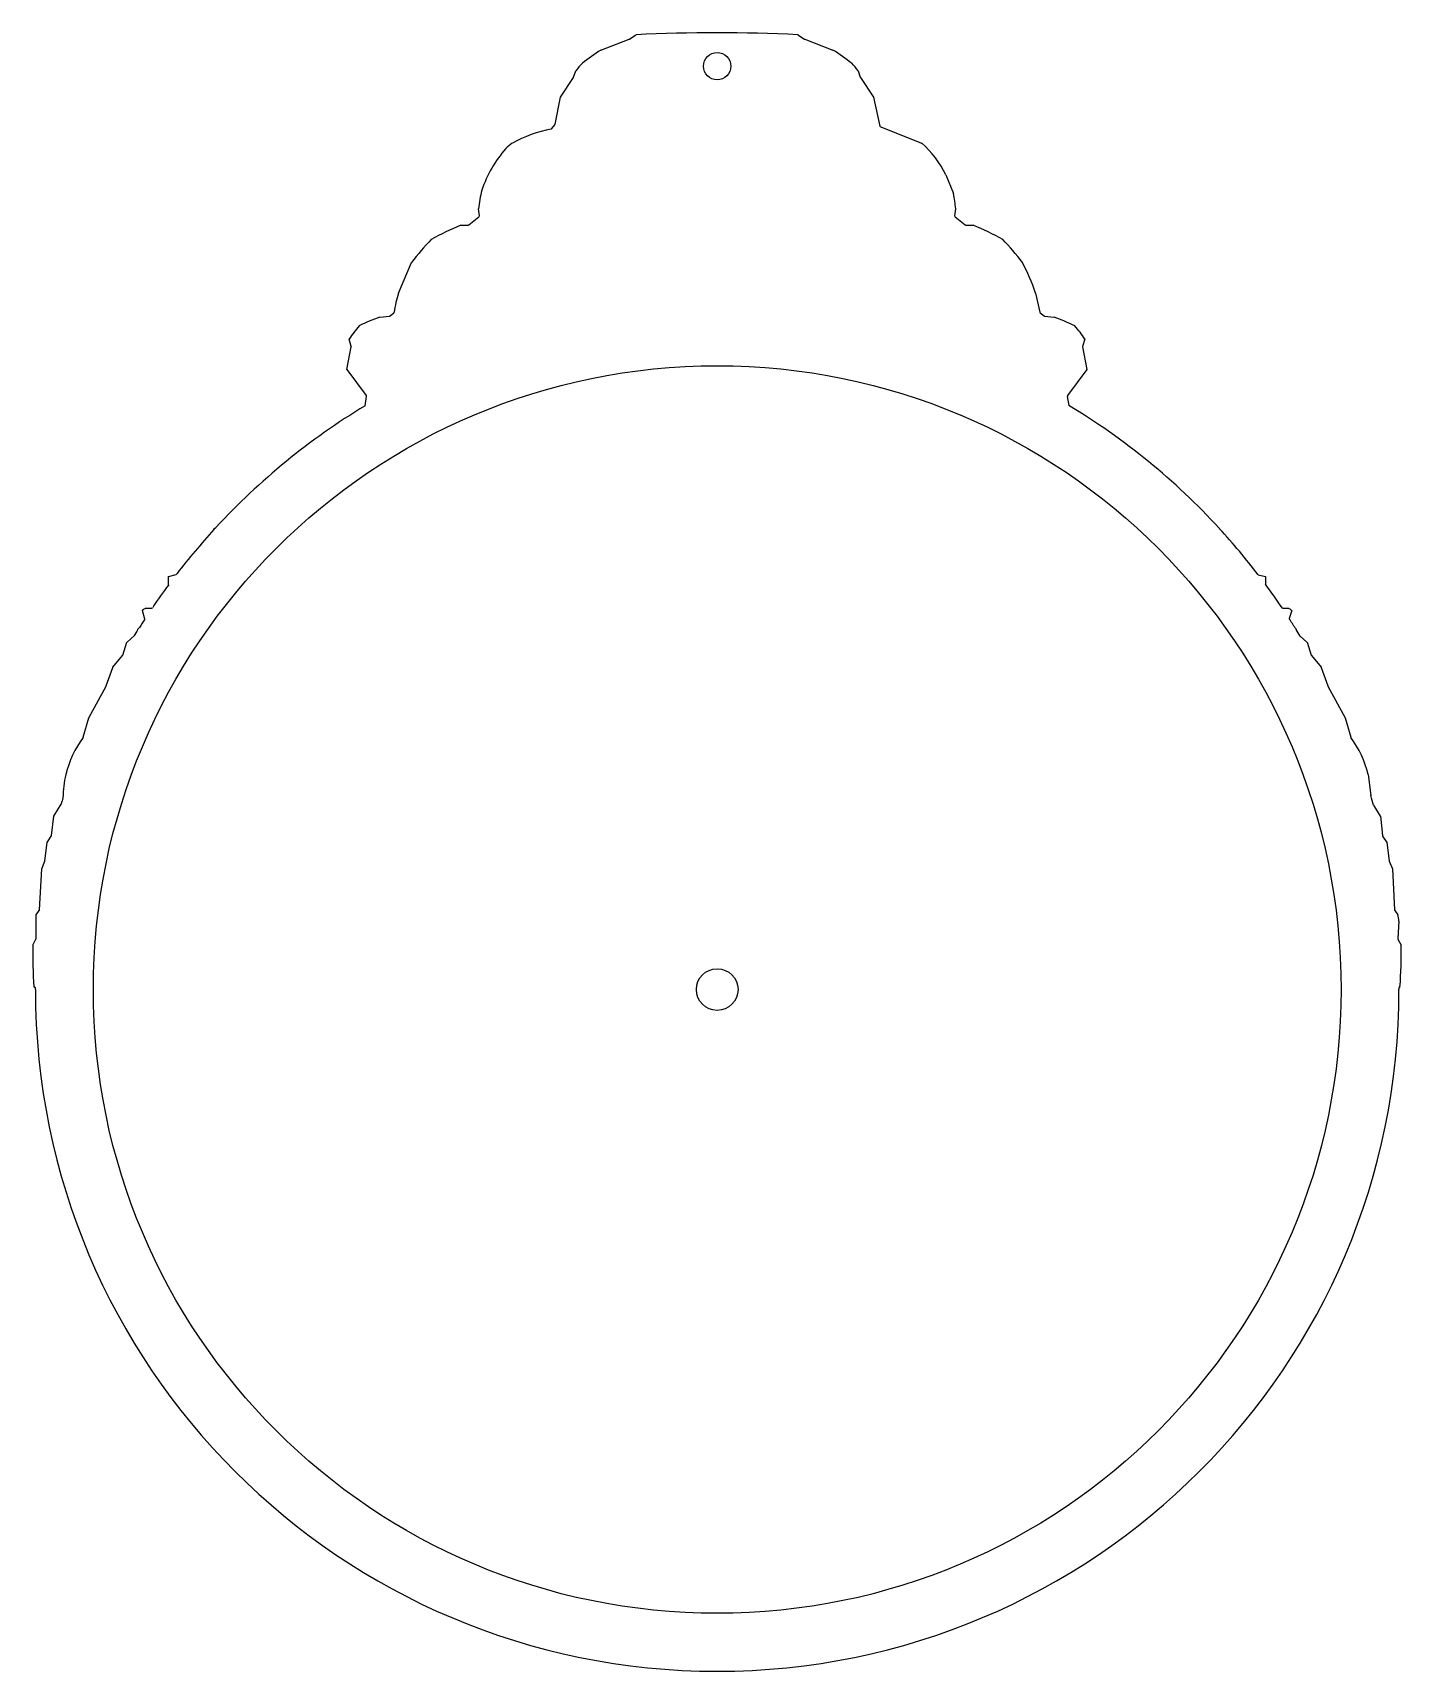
# Model space of a CAD drawing. Header units: millimetres. Extents: x -81 to 81, y -80 to 113.
import ezdxf

# ---------------------------------------------------------------- set-up
doc = ezdxf.new("R2010")
doc.units = ezdxf.units.MM
for name, color, linetype in [('CUT_INNER', 6, 'Continuous'), ('CUT_OUTER', 1, 'Continuous'), ('GUIDE', 3, 'Continuous')]:
    doc.layers.add(name, color=color, linetype=linetype)

msp = doc.modelspace()

# ---------------------------------------------------------------- linework, layer by layer
at = {"layer": 'CUT_INNER'}
for centre, radius in [((0, 109.03), 1.61), ((0, 0), 2.46)]:
    msp.add_circle(centre, radius, dxfattribs=at)
at = {"layer": 'CUT_OUTER'}
for points in [[(-13.72, 110.94), (-13.72, 110.94), (-10.38, 112.22), (-10.36, 112.23), (-10.35, 112.24), (-9.59, 112.74), (-9.59, 112.75)], [(9.54, 112.75), (9.54, 112.74), (10.3, 112.24), (10.32, 112.23), (10.33, 112.22), (13.67, 110.94), (13.68, 110.94)], [(-16.95, 107.73), (-16.7, 108.48), (-16.7, 108.48)], [(16.65, 108.48), (16.65, 108.48), (16.9, 107.73)], [(-19.14, 102.18), (-18.51, 105.38), (-18.5, 105.38), (-18.5, 105.38), (-16.97, 107.69)], [(16.92, 107.69), (18.46, 105.38), (18.46, 105.38), (18.46, 105.38), (19.22, 101.97)], [(-19.51, 101.67), (-19.17, 102.12)], [(19.31, 101.86), (24.14, 99.95), (24.14, 99.95)], [(26.99, 96.2), (27.89, 94.01), (27.89, 94.01)], [(-29.32, 90.29), (-28.14, 91.24)], [(-28.08, 91.38), (-28.2, 92.19), (-28.2, 92.2)], [(28.15, 92.2), (28.15, 92.19), (28.03, 91.38)], [(28.09, 91.24), (29.27, 90.29)], [(-30.27, 90.26), (-30.26, 90.26), (-29.41, 90.26)], [(29.37, 90.26), (30.22, 90.26), (30.22, 90.26)], [(-37.63, 82.25), (-36.08, 85.86), (-36.08, 85.87)], [(37.59, 82.24), (38.09, 79.97)], [(-39.83, 79.4), (-39.83, 79.4), (-38.71, 79.53)], [(-38.63, 79.56), (-38.19, 79.89)], [(38.15, 79.89), (38.59, 79.56)], [(38.66, 79.53), (39.78, 79.4), (39.78, 79.4)], [(-41.42, 70.15), (-43.7, 73.2), (-43.71, 73.2), (-43.71, 73.2), (-43.2, 75.88)], [(-43.2, 75.95), (-43.45, 76.81), (-43.45, 76.82)], [(43.15, 75.88), (43.66, 73.2), (43.66, 73.2), (43.66, 73.2), (41.37, 70.15)], [(43.4, 76.82), (43.4, 76.81), (43.15, 75.95)], [(-41.57, 68.93), (-41.39, 70.03)], [(41.34, 70.03), (41.52, 68.96)], [(-59.42, 54.31), (-59.35, 54.46), (-59.34, 54.46), (-59.34, 54.46), (-59.2, 54.54)], [(59.27, 54.47), (59.29, 54.46), (59.3, 54.46), (59.3, 54.46), (59.32, 54.42)], [(-64.77, 48.77), (-64.77, 48.77), (-63.87, 49), (-63.76, 49.14)], [(-64.77, 47.8), (-64.77, 48.77), (-64.77, 48.77)], [(63.88, 48.98), (64.72, 48.77), (64.73, 48.77), (64.73, 48.77), (64.73, 47.86)], [(-67.57, 43.75), (-67.87, 44.76), (-67.87, 44.77)], [(-67.49, 45.03), (-67.48, 45.03), (-66.73, 45.03), (-66.66, 45.13)], [(66.73, 45.03), (67.44, 45.03), (67.44, 45.03)], [(67.83, 44.77), (67.83, 44.76), (67.54, 43.8)], [(-70.19, 39.49), (-69.69, 41.02), (-69.68, 41.02), (-69.68, 41.02), (-68.79, 41.82), (-68.53, 42.23), (-68.44, 42.39), (-68.39, 42.57), (-68.39, 42.57), (-68.39, 42.57), (-68.21, 42.75)], [(68.29, 42.63), (68.34, 42.57), (68.34, 42.57), (68.35, 42.57), (68.36, 42.51)], [(68.84, 41.72), (69.63, 41.02), (69.64, 41.02), (69.64, 41.02), (70.14, 39.5), (70.18, 39.44), (71.31, 38.05), (71.32, 38.05), (71.32, 38.04), (72.09, 35.86), (72.09, 35.85), (72.1, 35.84), (74.16, 32.1), (74.16, 32.1), (74.16, 32.1), (74.8, 29.79)], [(-74.85, 29.79), (-74.21, 32.1), (-74.21, 32.1), (-74.21, 32.1), (-72.15, 35.84), (-72.14, 35.85), (-72.14, 35.86), (-71.37, 38.04), (-71.36, 38.05), (-71.36, 38.05), (-70.22, 39.45)], [(76.87, 25.38), (76.87, 25.38), (77.17, 22.91), (77.18, 22.89)], [(-78.6, 18.18), (-78.34, 20.47), (-78.34, 20.47), (-78.34, 20.47), (-77.46, 21.9)], [(77.5, 21.76), (78.29, 20.47), (78.3, 20.47), (78.3, 20.47), (78.55, 18.18)], [(-79.37, 15.19), (-79.12, 17.36), (-79.12, 17.37), (-79.12, 17.37), (-78.62, 18.11)], [(78.57, 18.11), (79.07, 17.37), (79.07, 17.37), (79.07, 17.36), (79.33, 15.19)], [(-80.02, 9.4), (-79.76, 14.26), (-79.76, 14.27), (-79.76, 14.27), (-79.39, 15.15)], [(79.34, 15.15), (79.72, 14.27), (79.72, 14.27), (79.72, 14.26), (79.97, 9.4)], [(-80.41, 6.03), (-80.41, 8.83), (-80.41, 8.84), (-80.41, 8.84), (-80.05, 9.32)], [(80, 9.32), (80.36, 8.84), (80.36, 8.84)], [(80.49, 8.06), (80.49, 8.06), (80.37, 6.04)], [(-80.8, 5.22), (-80.8, 5.22), (-80.43, 5.96)], [(80.38, 5.96), (80.75, 5.22), (80.75, 5.22)], [(-80.5, 0), (-80.5, 0.2), (-80.67, 0.31), (-80.67, 0.31)], [(80.62, 0.31), (80.62, 0.31), (80.5, 0.23), (80.5, 0)]]:
    msp.add_lwpolyline(points, dxfattribs=at)
for centre, radius, start, end in [((-0.02, -82.24), 195.22, 87.192, 92.808), ((4.11, 83.35), 32.85, 122.8808, 127.5725), ((-4.11, 83.42), 32.76, 52.4212, 57.1254), ((-6.99, 100.94), 12.29, 136.6052, 142.1632), ((5.27, 99.52), 14.49, 38.2301, 42.9427), ((-17.09, 107.77), 0.15, 326.3191, 341.5651), ((17.04, 107.77), 0.15, 198.4349, 213.6946), ((-16.67, 86.37), 15.52, 100.8253, 118.9712), ((-19.63, 101.76), 0.15, 285.9432, 323.1016), ((-19.29, 102.21), 0.15, 323.1016, 348.6873), ((19.36, 102), 0.15, 192.5246, 248.4614), ((-13.33, 89.29), 15.35, 139.2807, 160.5782), ((-17.57, 91.21), 10.97, 127.1565, 132.4335), ((16.68, 91.33), 11.4, 25.2666, 49.0867), ((-7.19, 89.63), 21.16, 166.9836, 173.0286), ((6.12, 89.97), 22.15, 5.76, 10.4906), ((-28.23, 91.36), 0.15, 308.6598, 8.1016), ((28.18, 91.36), 0.15, 171.8485, 231.3576), ((-15.78, 55.71), 37.46, 112.7454, 118.6712), ((-29.41, 90.41), 0.15, 270, 308.6598), ((29.37, 90.41), 0.15, 231.3576, 270), ((13.13, 50.3), 43.46, 61.7332, 66.8399), ((-8.19, 64.31), 35.25, 136.4869, 142.2991), ((8.66, 64.75), 34.57, 37.6439, 43.5701), ((17.43, 75.75), 21.17, 17.853, 28.534), ((-25.69, 78.4), 12.54, 162.1271, 172.7919), ((-31.31, 55.72), 25.17, 109.7895, 115.8592), ((-38.72, 79.68), 0.15, 276.3576, 306.8413), ((-38.28, 80.01), 0.15, 306.8413, 347.4754), ((38.24, 80.01), 0.15, 192.5246, 233.1587), ((38.68, 79.68), 0.15, 233.1587, 263.6424), ((30.25, 53.33), 27.76, 64.419, 69.9188), ((-27.76, 66.27), 18.9, 140.1947, 146.0741), ((28.2, 66.63), 18.3, 33.8294, 39.9017), ((-43.34, 75.91), 0.15, 349.2173, 15.9387), ((43.3, 75.91), 0.15, 164.0613, 190.7827), ((-41.54, 70.06), 0.15, 350.5425, 36.8723), ((41.49, 70.06), 0.15, 143.1372, 189.4575), ((-0.02, 0.03), 80.46, 121.0909, 137.3496), ((0.02, 0.02), 80.47, 42.5845, 58.9515), ((-0.15, 0.12), 80.31, 137.5647, 142.3857), ((0.14, 0.12), 80.31, 37.4729, 42.539), ((-0.65, 0.45), 79.7, 143.557, 145.9037), ((0.98, 0.69), 79.3, 33.9898, 36.5003), ((-65.07, 40.97), 4.72, 120.8309, 126.4936), ((65.02, 40.97), 4.72, 53.511, 59.1646), ((-9.33, 5.94), 69.44, 147.0051, 147.9857), ((3.37, 2.13), 76.51, 31.9556, 33), ((13.55, 8.31), 64.6, 31.1442, 31.9637), ((-70.33, 39.54), 0.15, 320.7088, 341.574), ((-64.68, 22.3), 12.63, 143.7793, 165.8425), ((-74.99, 29.83), 0.15, 329.5234, 344.4902), ((74.95, 29.83), 0.15, 195.5282, 210.4766), ((64.63, 22.29), 12.63, 14.1445, 36.2188), ((-64.65, 22.52), 12.6, 166.8394, 179.4288), ((-31.29, 8.99), 47.94, 163.4596, 164.3861), ((5.15, 1.51), 75.13, 15.6318, 16.536), ((-78.75, 18.2), 0.15, 326.3099, 353.662), ((78.7, 18.2), 0.15, 186.338, 213.6901), ((-79.52, 15.21), 0.15, 336.8322, 353.2707), ((79.48, 15.21), 0.15, 186.7086, 203.2109), ((-80.17, 9.41), 0.15, 323.1016, 356.9882), ((80.12, 9.41), 0.15, 183.0118, 216.8984), ((72.4, 7.12), 8.15, 6.6642, 12.1924), ((-80.56, 6.03), 0.15, 333.4112, 0), ((80.52, 6.03), 0.15, 176.4362, 206.5412), ((-29.49, 4.12), 51.32, 178.7681, 184.2549), ((30.59, 4.08), 50.17, 355.6916, 1.3042), ((0, 0), 80.5, 180, 0)]:
    msp.add_arc(centre, radius, start, end, dxfattribs=at)
at = {"layer": 'GUIDE'}
msp.add_circle((0, 0), 73.66, dxfattribs=at)

doc.saveas('drawing.dxf')
